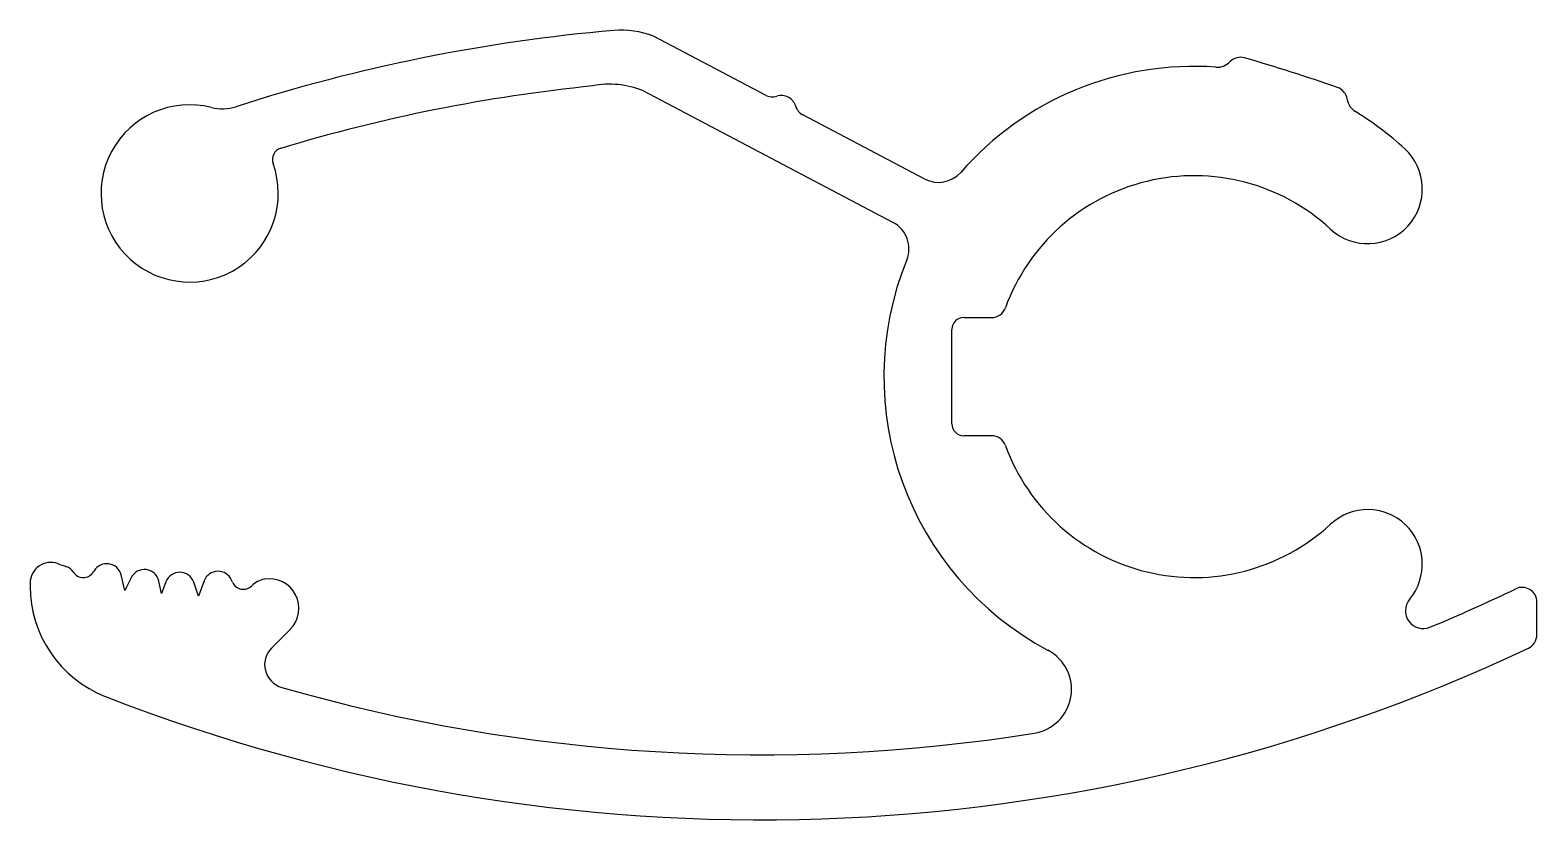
# Model space of a CAD drawing. Extents: x 1437.4 to 1462.9, y 1941.7 to 1955.1.
import ezdxf

# ---------------------------------------------------------------- set-up
doc = ezdxf.new("R2010")
doc.units = 0
doc.layers.get('0').update_dxf_attribs({"linetype": 'CONTINUOUS'})

msp = doc.modelspace()

# ---------------------------------------------------------------- linework, layer by layer
for p, q in [((1449.801, 1954.004), (1447.905, 1955.003)), ((1447.724, 1954.081), (1451.962, 1951.848)), ((1452.496, 1952.585), (1450.433, 1953.671)), ((1453.156, 1950.241), (1453.627, 1950.241)), ((1452.956, 1948.441), (1452.956, 1950.041)), ((1453.627, 1948.241), (1453.156, 1948.241)), ((1438.44, 1945.957), (1438.426, 1945.936)), ((1437.356, 1945.747), (1437.356, 1945.693)), ((1438.961, 1945.62), (1438.895, 1945.886)), ((1439.065, 1945.837), (1438.961, 1945.62)), ((1439.579, 1945.574), (1439.534, 1945.781)), ((1439.655, 1945.77), (1439.579, 1945.574)), ((1440.205, 1945.527), (1440.125, 1945.762)), ((1440.302, 1945.786), (1440.205, 1945.527)), ((1440.782, 1945.761), (1440.765, 1945.799)), ((1462.856, 1944.872), (1462.856, 1945.426)), ((1441.442, 1944.648), (1441.76, 1944.966))]:
    msp.add_line(p, q)
for centre, radius, start, end in [((1449.723, 1926.241), 28.964, 94.9273, 107.8655), ((1447.364, 1953.604), 1.5, 68.8492, 94.9273), ((1457.841, 1954.394), 0.25, 73.9148, 135.8119), ((1449.723, 1926.241), 29.55, 70.7147, 73.9148), ((1457.056, 1949.241), 5.25, 85.971, 138.8186), ((1457.446, 1954.777), 0.3, 265.971, 315.8119), ((1449.723, 1926.241), 28.064, 95.8107, 106.8249), ((1447.166, 1952.689), 1.5, 68.188, 100.9506), ((1459.4, 1953.897), 0.25, 8.8176, 70.7147), ((1440.056, 1952.341), 1.5, 75.8383, 19.6516), ((1449.917, 1954.225), 0.25, 242.2215, 287.7945), ((1450.07, 1953.749), 0.25, 16.6485, 107.7945), ((1450.549, 1953.893), 0.25, 196.6485, 242.2215), ((1459.943, 1953.981), 0.3, 188.8176, 238.6585), ((1440.607, 1954.522), 0.75, 255.8383, 287.8655), ((1457.056, 1949.241), 5.25, 47.2316, 58.6585), ((1441.657, 1952.913), 0.2, 106.8249, 199.6516), ((1459.993, 1952.416), 0.925, 227.2316, 47.2316), ((1452.729, 1953.027), 0.5, 242.2215, 318.8186), ((1457.056, 1949.241), 3.4, 47.2316, 159.9728), ((1451.729, 1951.406), 0.5, 337.8823, 62.2215), ((1457.056, 1949.241), 5.25, 157.8823, 241.9064), ((1453.156, 1950.041), 0.2, 90, 180), ((1453.627, 1950.491), 0.25, 270, 339.9728), ((1453.156, 1948.441), 0.2, 180, 270), ((1453.627, 1947.991), 0.25, 20.0272, 90), ((1457.056, 1949.241), 3.4, 200.0272, 312.7684), ((1459.993, 1946.066), 0.925, 319.9524, 132.7684), ((1437.706, 1945.747), 0.35, 70.384, 180), ((1440.056, 1952.341), 6.65, 250.384, 251.7709), ((1437.913, 1945.835), 0.2, 31.052, 71.7709), ((1438.256, 1946.041), 0.2, 211.052, 328.3878), ((1438.652, 1945.826), 0.25, 13.8157, 148.3878), ((1439.29, 1945.728), 0.25, 12.2506, 154.2659), ((1439.888, 1945.68), 0.25, 18.9875, 158.912), ((1440.536, 1945.698), 0.25, 23.8158, 159.4344), ((1439.356, 1945.693), 2, 180, 248.6706), ((1440.965, 1945.842), 0.2, 203.8158, 315.028), ((1441.389, 1945.418), 0.4, 99.9405, 135.028), ((1441.406, 1945.32), 0.5, 315, 99.9405), ((1449.723, 1972.241), 29.5, 292.5721, 295.6623), ((1462.606, 1945.426), 0.25, 0, 115.6623), ((1460.931, 1945.278), 0.3, 139.9524, 292.5721), ((1449.723, 1972.241), 30.5, 248.6706, 295.2082), ((1441.725, 1944.366), 0.4, 135, 253.9917), ((1462.606, 1944.872), 0.25, 295.2082, 0), ((1454.231, 1943.948), 0.75, 279.0535, 61.9064), ((1449.723, 1972.241), 29.4, 253.9917, 279.0535)]:
    msp.add_arc(centre, radius, start, end)

doc.saveas('drawing.dxf')
